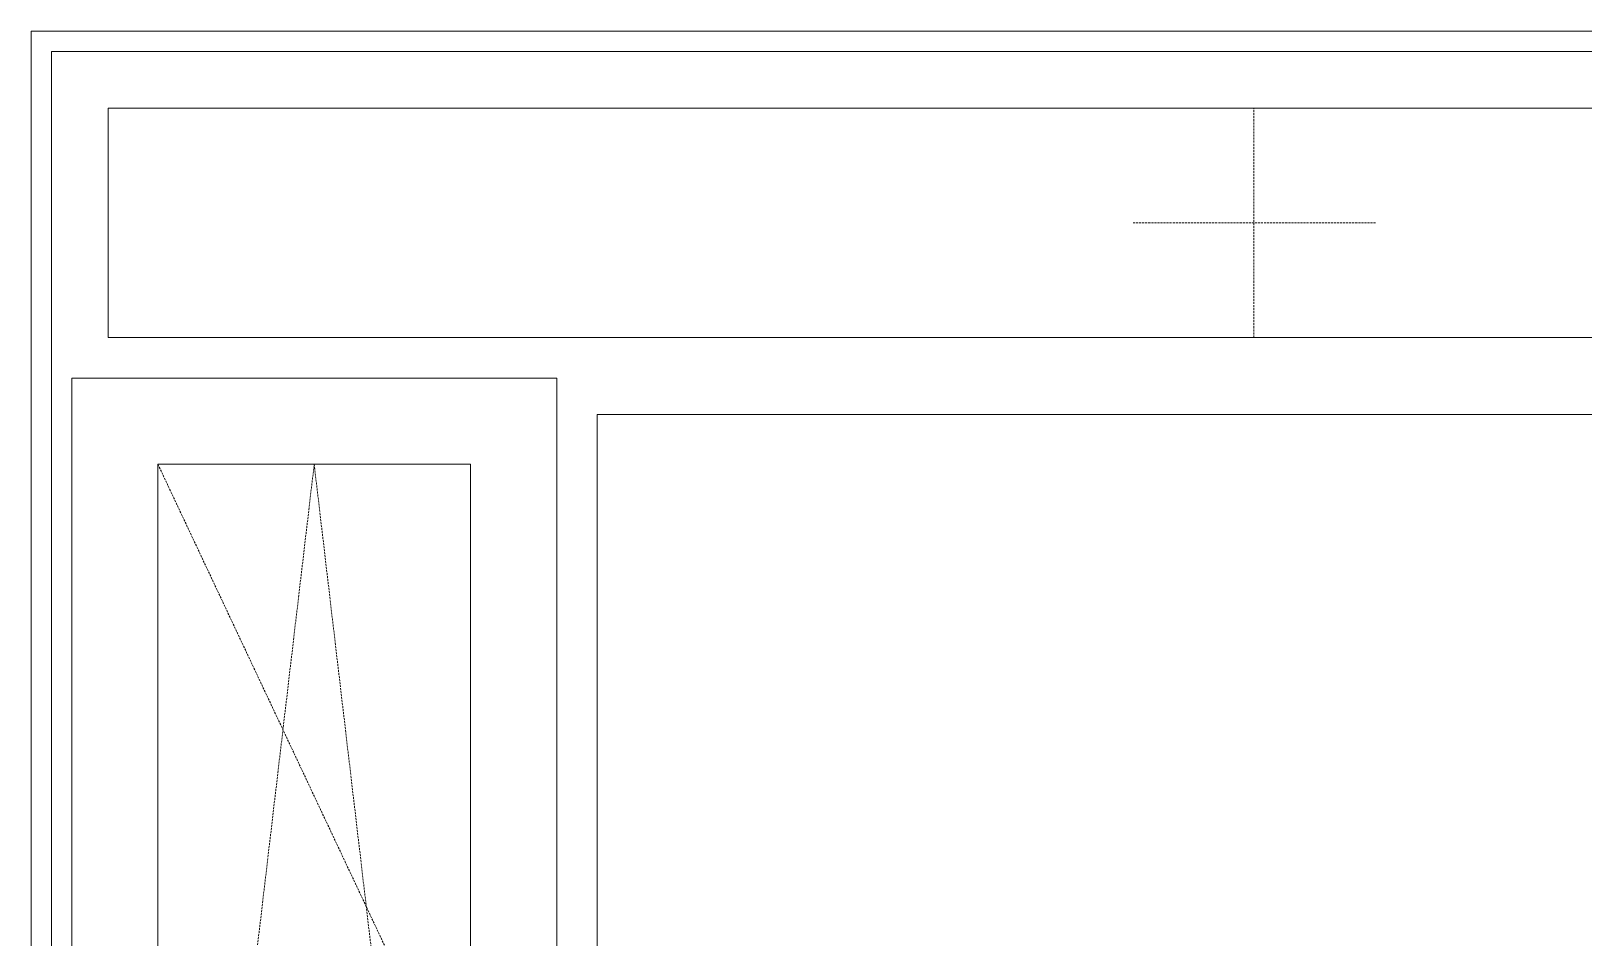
# Model space of a CAD drawing. Header units: millimetres. Extents: x -515342 to 330399, y -224905 to 507333.
# Drawn here: x 129364 to 130895, y 99808 to 100701 of the extents above; entities that cross this region are included whole.
import ezdxf

# ---------------------------------------------------------------- set-up
doc = ezdxf.new("R2010")
doc.units = ezdxf.units.MM
doc.linetypes.add('ASVP_Штриховая_ш2 п1', pattern=[3, 2, -1])
doc.layers.get('0').update_dxf_attribs({"lineweight": 0})
for name, color, linetype, lineweight in [('Окна', 7, 'Continuous', 0), ('Окна открывание', 7, 'Continuous', 0), ('Стены внутренние', 7, 'Continuous', 0)]:
    doc.layers.add(name, color=color, linetype=linetype, lineweight=lineweight)
pattern_1 = [(236.31, (49717.4, 8823.7), (-1777.996, -3556.002), [641.07, -5769.6]), (236.31, (49752.95, 8717), (-1777.996, -3556.002), [384.64, -6026.03]), (236.31, (49539.6, 8717), (-1777.996, -3556.002), [384.64, -6026.03])]

# ---------------------------------------------------------------- blocks, each defined once
blk = doc.blocks.new('Окно_ПВХ_3Створки_1Фрамуга-верх - АР_Окно_ОП_1820_h_х2370_3ст2фр-в-V72-О_АР_П_Разрез 1-1')
at = {"layer": 'Окна открывание'}
h = blk.add_hatch(dxfattribs=at)
h.set_pattern_fill('FP_5', color=256, style=0, pattern_type=2)
h.set_pattern_definition(pattern_1)
h.paths.add_polyline_path([(41910.5, 12368), (43547.8, 12368), (43547.8, 12594), (41289.8, 12594), (41289.8, 12368), (41771.8, 12368)])
h = blk.add_hatch(dxfattribs=at)
h.set_pattern_fill('FP_5', color=256, style=0, pattern_type=2)
h.set_pattern_definition(pattern_1)
h.paths.add_polyline_path([(41771.8, 10886), (43065.8, 10886), (43065.8, 12292), (41771.8, 12292), (41771.8, 11020.7)])
at = {"layer": 'Окна', "color": 253, "true_color": 0xaaaaaa}
for p, q in [((41233.8, 12650), (43603.8, 12650)), ((41233.8, 12650), (41233.8, 10830)), ((41233.8, 10830), (41233.8, 12650)), ((41233.8, 12650), (43603.8, 12650)), ((43547.8, 12594), (41289.8, 12594)), ((41289.8, 12594), (41289.8, 12368)), ((43547.8, 12368), (41289.8, 12368)), ((41731.8, 12328), (41253.8, 12328)), ((41253.8, 10850), (41253.8, 12328)), ((41731.8, 10850), (41731.8, 12328)), ((41771.8, 12292), (41771.8, 10886)), ((43065.8, 12292), (41771.8, 12292)), ((41338.8, 12243), (41646.8, 12243)), ((41338.8, 10935), (41338.8, 12243)), ((41646.8, 12243), (41646.8, 10935))]:
    blk.add_line(p, q, dxfattribs=at)
at = {"layer": 'Окна открывание', "linetype": 'ASVP_Штриховая_ш2 п1'}
for p, q in [((42418.8, 12368), (42418.8, 12594)), ((42538.8, 12481), (42298.8, 12481)), ((41338.8, 10935), (41492.8, 12243)), ((41338.8, 12243), (41646.8, 11589)), ((41492.8, 12243), (41646.8, 10935))]:
    blk.add_line(p, q, dxfattribs=at)
blk = doc.blocks.new('СД_Люблино_Фасады_rvt-1-О_АР_П_Разрез 1-1')
at = {"layer": 'Стены внутренние'}
for p, q in [((41213.8, 12670), (43623.8, 12670)), ((41213.8, 10810), (41213.8, 12670))]:
    blk.add_line(p, q, dxfattribs=at)
at = {"layer": 'Окна', "lineweight": 9}
blk.add_blockref('Окно_ПВХ_3Створки_1Фрамуга-верх - АР_Окно_ОП_1820_h_х2370_3ст2фр-в-V72-О_АР_П_Разрез 1-1', (0, 0), dxfattribs=at)

msp = doc.modelspace()

# ---------------------------------------------------------------- block references
msp.add_blockref('СД_Люблино_Фасады_rvt-1-О_АР_П_Разрез 1-1', (88150.5296, 88031.3929))

doc.saveas('drawing.dxf')
